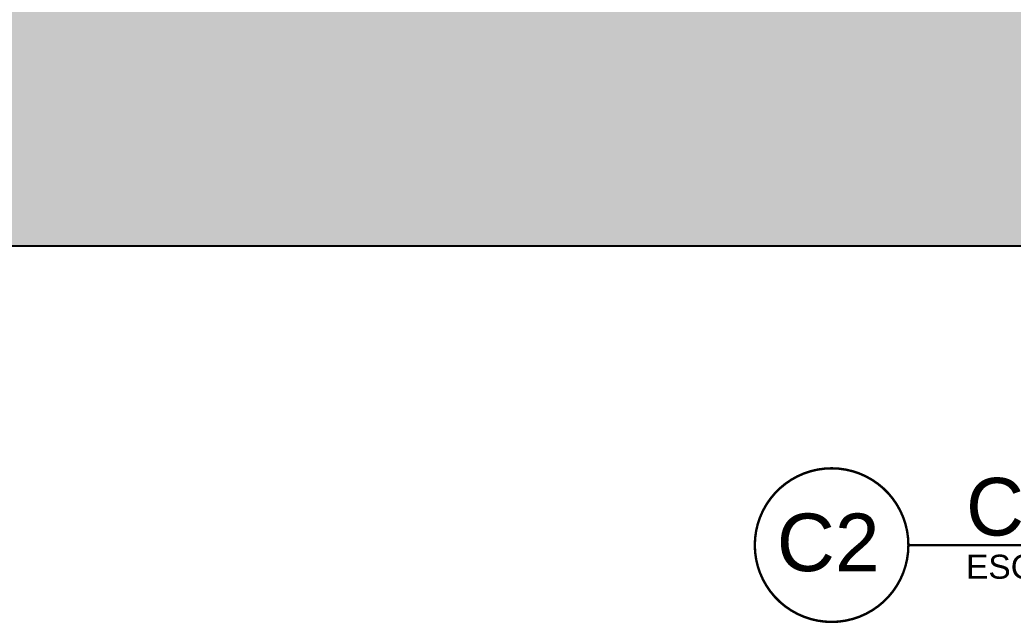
# Model space of a CAD drawing. Header units: millimetres. Extents: x 2056 to 4470, y 1400 to 3101.
# Drawn here: x 2177.71 to 2185.47, y 1434.28 to 1439 of the extents above; entities that cross this region are included whole.
import ezdxf

# ---------------------------------------------------------------- set-up
doc = ezdxf.new("R2010")
doc.units = ezdxf.units.MM
doc.layers.add('A-Anno-Titl', color=233, linetype='Continuous', lineweight=50)
doc.layers.add('A-PLAN-2', color=4, linetype='Continuous')
doc.layers.add('A-PLAN-6', color=9, linetype='Continuous')
doc.styles.add('ROMAN', font='arial.ttf')

# ---------------------------------------------------------------- blocks, each defined once
blk = doc.blocks.new('01420-TITULO BLOQUE DE DIBUJO')
at = {"color": 0, "linetype": 'Continuous', "const_width": 0.00025}
blk.add_lwpolyline([(0.029, 0.016, 0.414214), (0.021, 0.024, 0.414214), (0.013, 0.016, 0.414214), (0.021, 0.008, 0.414214), (0.029, 0.016, -0.219374)], format="xyb", dxfattribs=at)
blk.add_lwpolyline([(0.029, 0.016), (0.15078, 0.016)], dxfattribs=at)
at = {"style": 'ROMAN'}
blk.add_text('ESCALA ', height=0.0025, dxfattribs=at).set_placement((0.035, 0.0125))
at = {"lineweight": 9, "style": 'ROMAN'}
for tag, p, height in [('TÍTULO-BLOQUE-DE-DIBUJO', (0.035, 0.017), 0.006), ('C4', (0.01529, 0.01329), 0.006), ('1:10', (0.05021, 0.0125), 0.0025)]:
    blk.add_attdef(tag, p, '', height=height, dxfattribs=at)
blk = doc.blocks.new('CORTE B-B')
at = {"layer": 'A-PLAN-6'}
h = blk.add_hatch(dxfattribs=at)
h.set_pattern_fill('AR-PARQ1', color=256, scale=0.002, angle=45, style=0)
h.set_pattern_definition([(225, (-989008.8512, -1733150.052), (2e-15, -0.86210458762), [0.6096, -0.6096]), (225, (-989008.923, -1733149.98014), (2e-15, -0.86210458762), [0.6096, -0.6096]), (225, (-989008.99486, -1733149.9083), (2e-15, -0.86210458762), [0.6096, -0.6096]), (225, (-989009.0667, -1733149.83646), (2e-15, -0.86210458762), [0.6096, -0.6096]), (225, (-989009.13854, -1733149.7646), (2e-15, -0.86210458762), [0.6096, -0.6096]), (225, (-989009.2104, -1733149.6928), (2e-15, -0.86210458762), [0.6096, -0.6096]), (225, (-989009.2822, -1733149.62093), (2e-15, -0.86210458762), [0.6096, -0.6096]), (135, (-989009.2822, -1733150.48304), (-2e-15, 0.86210458762), [0.6096, -0.6096]), (135, (-989009.3541, -1733150.5549), (-2e-15, 0.86210458762), [0.6096, -0.6096]), (135, (-989009.4259, -1733150.6267), (-2e-15, 0.86210458762), [0.6096, -0.6096]), (135, (-989009.49775, -1733150.69856), (-2e-15, 0.86210458762), [0.6096, -0.6096]), (135, (-989009.5696, -1733150.7704), (-2e-15, 0.86210458762), [0.6096, -0.6096]), (135, (-989009.64144, -1733150.84225), (-2e-15, 0.86210458762), [0.6096, -0.6096]), (135, (-989009.7133, -1733150.9141), (-2e-15, 0.86210458762), [0.6096, -0.6096])])
h.paths.add_polyline_path([(-1.8786, 0), (0, 0), (0, -49.4639), (-1.8536, -49.4639), (-1.8536, -40.1966), (-2.0286, -40.1966), (-2.0286, -36.0102), (-1.8786, -36.0102)])
at = {"layer": 'A-PLAN-2'}
blk.add_lwpolyline([(-1.8786, 0), (0, 0), (0, -49.4639), (-1.8536, -49.4639), (-1.8536, -40.1966), (-2.0286, -40.1966), (-2.0286, -36.0102), (-1.8786, -36.0102), (-1.8786, 0)], dxfattribs=at)
at = {"layer": 'A-Anno-Titl'}
ref = blk.add_blockref('01420-TITULO BLOQUE DE DIBUJO', (3.5361, -11.2944), dxfattribs=dict(at, xscale=75, yscale=75, zscale=75, rotation=90))
ref.add_attrib('C4', 'C2', (2.5397, -10.1478), dxfattribs={"layer": '0', "color": 0, "lineweight": 9, "height": 0.45, "rotation": 90, "style": 'ROMAN'})
ref.add_attrib('TÍTULO-BLOQUE-DE-DIBUJO', 'CORTE B-B', (2.2611, -8.6694), dxfattribs={"layer": '0', "color": 0, "lineweight": 9, "height": 0.45, "rotation": 90, "style": 'ROMAN'})

msp = doc.modelspace()

# ---------------------------------------------------------------- block references
at = {"rotation": 270}
msp.add_blockref('CORTE B-B', (2193.7718, 1437.2303), dxfattribs=at)

doc.saveas('drawing.dxf')
